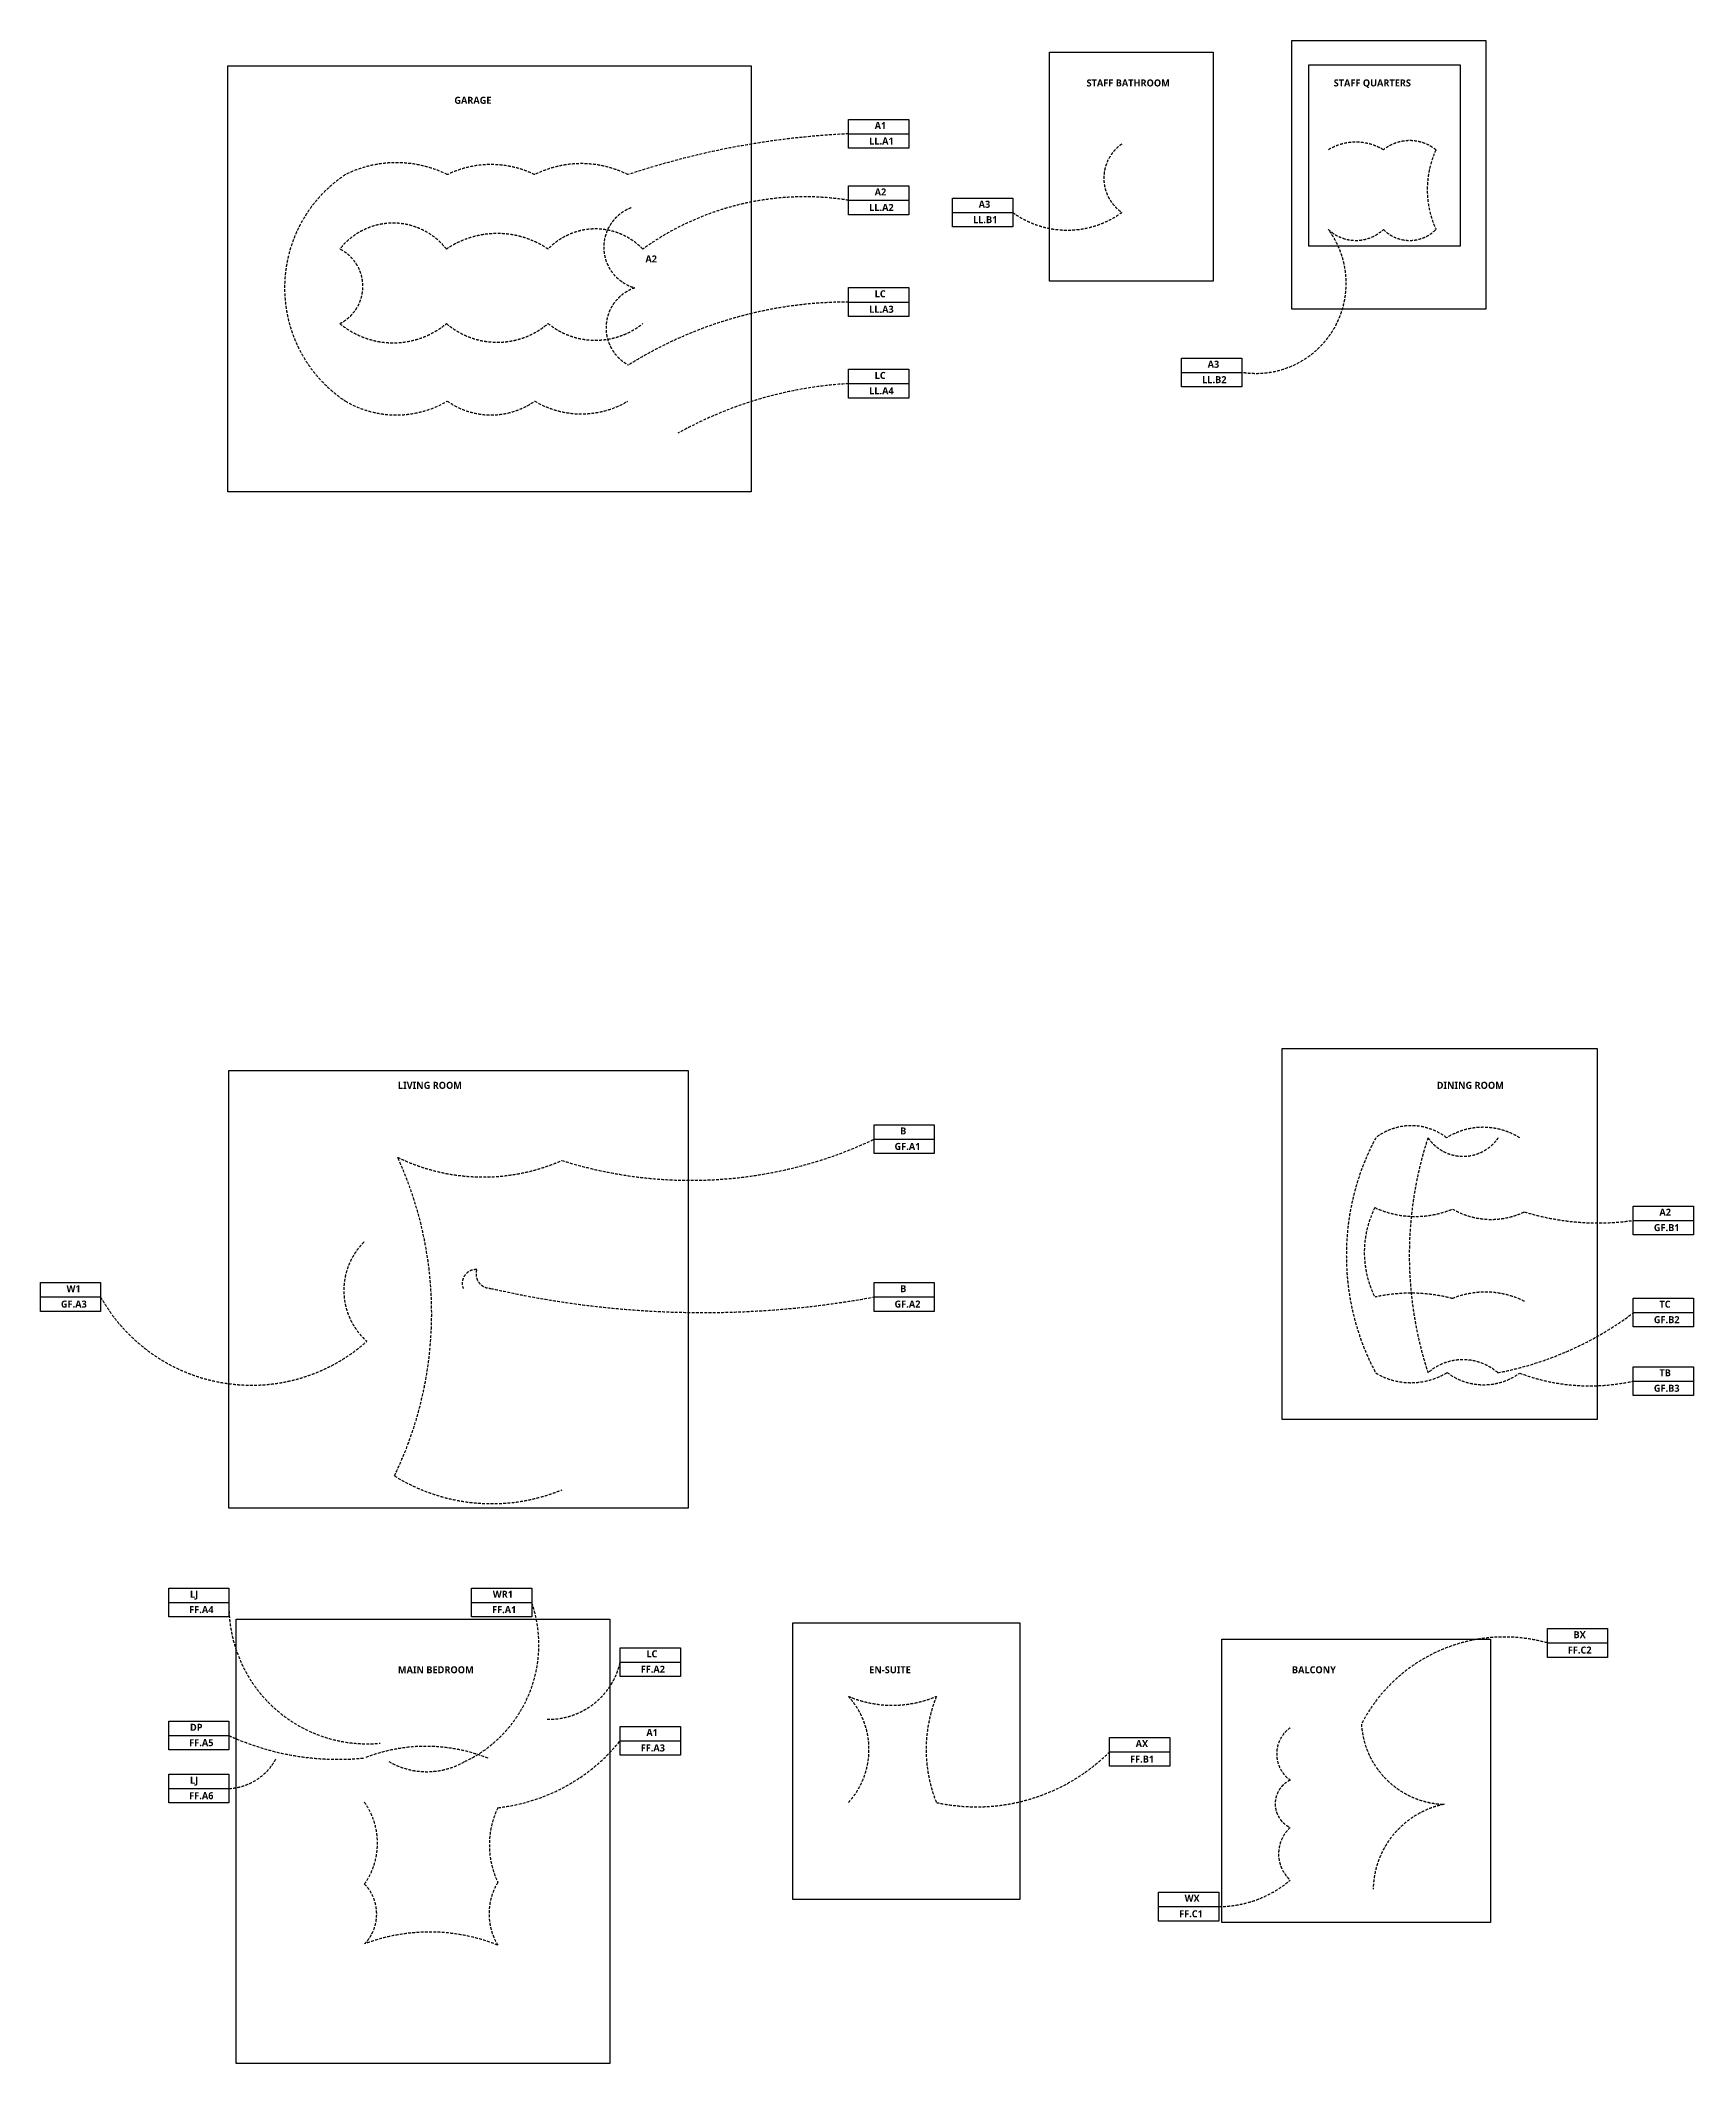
# Model space of a CAD drawing. Header units: millimetres. Extents: x 64505 to 100090, y -15201 to 6358.
# Drawn here: x 64505 to 82120, y -15201 to 6358 of the extents above; entities that cross this region are included whole.
import ezdxf

# ---------------------------------------------------------------- set-up
doc = ezdxf.new("R2010")
doc.units = ezdxf.units.MM
doc.linetypes.add('ACAD_ISO02W100', pattern=[15, 12, -3])
doc.linetypes.add('Dash - Tight', pattern=[4.5, 3, -1.5])
doc.layers.add('0-CountArea', color=152, linetype='Continuous', plot=False)
for name, color, linetype in [('A-LABEL-FF', 7, 'ACAD_ISO02W100'), ('A-LABEL-GF', 7, 'ACAD_ISO02W100'), ('A-LABEL-LGF', 7, 'ACAD_ISO02W100')]:
    doc.layers.add(name, color=color, linetype=linetype)
doc.layers.add('E-LUM-CIRC', color=5, linetype='Dash - Tight', lineweight=30)
doc.styles.add('1-1', font='Yu Gothic UI Semibold.ttf', dxfattribs={"height": 1.5})

msp = doc.modelspace()

# ---------------------------------------------------------------- linework, layer by layer
at = {"layer": '0-CountArea', "ltscale": 10}
for points in [[(77840, 6358), (79906, 6358), (79906, 3495), (77840, 3495)], [(66501, 6086), (72078, 6086), (72078, 1548), (66501, 1548)], [(75256, 6233), (77001, 6233), (77001, 3793), (75256, 3793)], [(78020, 6100), (79633, 6100), (79633, 4165), (78020, 4165)], [(77735, -4385), (81093, -4385), (81093, -8338), (77735, -8338)], [(66513, -4620), (71405, -4620), (71405, -9282), (66513, -9282)], [(66589, -10464), (70573, -10464), (70573, -15201), (66589, -15201)], [(72523, -10505), (74940, -10505), (74940, -13452), (72523, -13452)], [(77092, -10678), (79957, -10678), (79957, -13697), (77092, -13697)]]:
    msp.add_lwpolyline(points, close=True, dxfattribs=at)
at = {"layer": 'E-LUM-CIRC', "linetype": 'ByBlock', "ltscale": 10}
for p, q in [((73116, 5363), (73757, 5363)), ((73116, 4655), (73757, 4655)), ((74224, 4525), (74865, 4525)), ((73116, 3570), (73757, 3570)), ((76664, 2820), (77305, 2820)), ((73116, 2701), (73757, 2701)), ((73388, -5351), (74029, -5351)), ((81478, -6216), (82120, -6216)), ((64505, -7032), (65146, -7032)), ((73388, -7032), (74029, -7032)), ((81478, -7197), (82120, -7197)), ((81478, -7928), (82120, -7928)), ((65872, -10287), (66513, -10287)), ((69098, -10287), (69740, -10287)), ((80562, -10718), (81203, -10718)), ((70683, -10922), (71324, -10922)), ((65872, -11705), (66513, -11705)), ((70683, -11761), (71324, -11761)), ((75897, -11880), (76538, -11880)), ((65872, -12270), (66513, -12270)), ((76419, -13528), (77061, -13528))]:
    msp.add_line(p, q, dxfattribs=at)
for points in [[(73116, 5517), (73757, 5517), (73757, 5210), (73116, 5210)], [(73116, 4809), (73757, 4809), (73757, 4501), (73116, 4501)], [(74224, 4678), (74865, 4678), (74865, 4371), (74224, 4371)], [(73116, 3724), (73757, 3724), (73757, 3417), (73116, 3417)], [(73116, 2854), (73757, 2854), (73757, 2547), (73116, 2547)], [(76664, 2973), (77305, 2973), (77305, 2666), (76664, 2666)], [(73388, -5197), (74029, -5197), (74029, -5504), (73388, -5504)], [(81478, -6063), (82120, -6063), (82120, -6370), (81478, -6370)], [(64505, -6878), (65146, -6878), (65146, -7185), (64505, -7185)], [(73388, -6878), (74029, -6878), (74029, -7185), (73388, -7185)], [(81478, -7044), (82120, -7044), (82120, -7351), (81478, -7351)], [(81478, -7775), (82120, -7775), (82120, -8082), (81478, -8082)], [(65872, -10134), (66513, -10134), (66513, -10441), (65872, -10441)], [(69098, -10134), (69740, -10134), (69740, -10441), (69098, -10441)], [(70683, -10769), (71324, -10769), (71324, -11076), (70683, -11076)], [(80562, -10565), (81203, -10565), (81203, -10872), (80562, -10872)], [(65872, -11552), (66513, -11552), (66513, -11859), (65872, -11859)], [(70683, -11608), (71324, -11608), (71324, -11915), (70683, -11915)], [(75897, -11726), (76538, -11726), (76538, -12033), (75897, -12033)], [(65872, -12117), (66513, -12117), (66513, -12424), (65872, -12424)], [(76419, -13375), (77061, -13375), (77061, -13682), (76419, -13682)]]:
    msp.add_lwpolyline(points, close=True, dxfattribs=at)
at = {"layer": 'E-LUM-CIRC', "ltscale": 10}
for points in [[(70765, 2515, -0.273801), (69771, 2515, -0.317024), (68840, 2515, -0.271734), (67754, 2515, -0.536823), (67754, 4928, -0.234893), (68840, 4928, -0.23149), (69771, 4928, -0.236266), (70765, 4928, -0.069039), (73116, 5363)], [(76028, 5255, 0.526484), (76028, 4525, -0.323635), (74865, 4525)], [(78228, 5193, -0.276986), (78815, 5193, -0.349101), (79375, 5193, 0.218678), (79375, 4344, -0.416548), (78815, 4344, -0.397811), (78228, 4344, -0.666318), (77325, 2820)], [(70923, 3341, -0.3514), (69914, 3341, -0.367371), (68831, 3341, -0.360728), (67695, 3341, 0.618068), (67695, 4135, -0.487128), (68831, 4135, -0.306162), (69914, 4135, -0.425513), (70923, 4135, -0.198341), (73116, 4655)], [(70800, 4575, 0.730335), (70839, 3722, 0.658981), (70770, 2899, -0.141052), (73116, 3570)], [(71298, 2172, -0.113921), (73116, 2701)], [(70063, -9086, -0.241449), (68277, -8938, 0.223549), (68311, -5544, 0.219477), (70061, -5577, 0.188873), (73388, -5351)], [(80267, -5335, 0.285047), (79488, -5335, 0.340714), (78734, -5335, 0.250541), (78734, -7843, 0.2766), (79494, -7837, 0.329434), (80267, -7843, 0.146056), (81478, -7928)], [(80039, -5335, -0.528632), (79290, -5335, 0.159287), (79290, -7839, -0.37331), (80034, -7839, 0.114656), (81478, -7201)], [(80317, -7078, 0.215847), (79551, -7048, 0.117947), (78724, -7033, -0.23648), (78724, -6080, 0.208141), (79551, -6095, 0.246224), (80317, -6125, 0.11049), (81478, -6216)], [(67954, -6446, 0.436373), (67983, -7504, -0.478608), (65146, -7032)], [(69010, -6940, -0.548185), (69153, -6740, 0.509315), (69304, -6940, 0.102389), (73388, -7032)], [(68123, -11787, -0.449038), (66513, -10287)], [(68218, -11983, 0.265818), (69026, -11983, 0.382842), (69740, -10287)], [(78706, -13342, -0.351252), (79462, -12438, -0.388554), (78581, -11583, -0.355175), (80562, -10718)], [(69903, -11532, 0.357421), (70683, -10922)], [(73114, -12419, 0.388177), (73114, -11288, 0.201353), (74052, -11288, 0.194262), (74052, -12419, 0.254619), (75897, -11880)], [(77823, -11622, 0.521252), (77823, -12180, 0.638117), (77823, -12686, 0.446755), (77823, -13246, -0.176696), (77061, -13528)], [(69275, -11948, 0.190956), (67960, -11944, -0.13406), (66513, -11705)], [(67958, -12417, -0.316988), (67958, -13288, -0.406329), (67958, -13926, -0.187351), (69379, -13939, -0.281994), (69379, -13270, -0.228266), (69379, -12474, 0.19746), (70683, -11761)], [(67017, -11949, -0.26465), (66513, -12270)]]:
    msp.add_lwpolyline(points, format="xyb", dxfattribs=at)

# ---------------------------------------------------------------- texts
at = {"layer": 'A-LABEL-FF', "ltscale": 10, "char_height": 75, "width": 964.73, "attachment_point": 1, "style": '1-1'}
for s, insert in [('MAIN BEDROOM', (68314, -10967)), ('EN-SUITE', (73336, -10967)), ('BALCONY', (77840, -10967))]:
    msp.add_mtext(s, dxfattribs=dict(at, insert=insert))
at = {"layer": 'A-LABEL-GF', "ltscale": 10, "char_height": 75, "width": 964.73, "attachment_point": 1, "style": '1-1'}
for s, insert in [('LIVING ROOM', (68314, -4739)), ('DINING{\\fYu Gothic UI Semibold|b1|i0|c128|p34; ROOM}', (79383, -4739))]:
    msp.add_mtext(s, dxfattribs=dict(at, insert=insert))
at = {"layer": 'A-LABEL-LGF', "ltscale": 10, "char_height": 75, "width": 964.73, "attachment_point": 1, "style": '1-1'}
for s, insert in [('{\\fYu Gothic UI Semibold|b1|i0|c128|p34;STAFF} BATHROOM', (75652, 5943)), ('STAFF QUARTERS', (78285, 5943)), ('GARAGE', (68915, 5758)), ('{\\fYu Gothic UI Semibold|b1|i0|c128|p34;A}2', (70951, 4067))]:
    msp.add_mtext(s, dxfattribs=dict(at, insert=insert))
at = {"layer": 'E-LUM-CIRC', "color": 18, "ltscale": 10, "true_color": 0x000000, "char_height": 75, "width": 964.73, "attachment_point": 1, "style": '1-1'}
for s, insert in [('A1', (73394, 5489)), ('LL.A1', (73335, 5324)), ('{\\fYu Gothic UI Semibold|b1|i0|c128|p34;A}2', (73394, 4781)), ('{\\fYu Gothic UI Semibold|b1|i0|c128|p34;LL.A}2', (73335, 4616)), ('{\\fYu Gothic UI Semibold|b1|i0|c128|p34;A}3', (74502, 4650)), ('{\\fYu Gothic UI Semibold|b1|i0|c128|p34;LL.}B1', (74442, 4486)), ('LC', (73394, 3696)), ('{\\fYu Gothic UI Semibold|b1|i0|c128|p34;LL.A}3', (73335, 3531)), ('LC', (73394, 2826)), ('{\\fYu Gothic UI Semibold|b1|i0|c128|p34;A}3', (76942, 2945)), ('{\\fYu Gothic UI Semibold|b1|i0|c128|p34;LL.A}4', (73335, 2662)), ('{\\fYu Gothic UI Semibold|b1|i0|c128|p34;LL.B}2', (76883, 2781)), ('GF{\\fYu Gothic UI Semibold|b1|i0|c128|p34;.A}1', (73606, -5390)), ('B', (73665, -5225)), ('A2', (81756, -6091)), ('{\\fYu Gothic UI Semibold|b1|i0|c128|p34;GF.}B1', (81697, -6255)), ('{\\fYu Gothic UI Semibold|b1|i0|c128|p34;GF.A}3', (64723, -7070)), ('W1', (64783, -6906)), ('{\\fYu Gothic UI Semibold|b1|i0|c128|p34;GF.A}2', (73606, -7070)), ('B', (73665, -6906)), ('{\\fYu Gothic UI Semibold|b1|i0|c128|p34;T}C', (81756, -7071)), ('{\\fYu Gothic UI Semibold|b1|i0|c128|p34;GF.}B2', (81697, -7236)), ('{\\fYu Gothic UI Semibold|b1|i0|c128|p34;GF.B}3', (81697, -7967)), ('TB', (81756, -7802)), ('{\\fYu Gothic UI Semibold|b1|i0|c128|p34;FF.A}4', (66090, -10326)), ('LJ', (66098, -10162)), ('WR1', (69325, -10162)), ('{\\fYu Gothic UI Semibold|b1|i0|c128|p34;FF.A}1', (69317, -10326)), ('{\\fYu Gothic UI Semibold|b1|i0|c128|p34;FF.C}2', (80780, -10757)), ('BX', (80840, -10593)), ('{\\fYu Gothic UI Semibold|b1|i0|c128|p34;FF.A}2', (70901, -10961)), ('LC', (70961, -10797)), ('DP', (66098, -11580)), ('A1', (70961, -11636)), ('{\\fYu Gothic UI Semibold|b1|i0|c128|p34;FF.A}5', (66090, -11744)), ('{\\fYu Gothic UI Semibold|b1|i0|c128|p34;FF.A}3', (70901, -11800)), ('{\\fYu Gothic UI Semibold|b1|i0|c128|p34;A}X', (76175, -11754)), ('{\\fYu Gothic UI Semibold|b1|i0|c128|p34;FF.}B1', (76115, -11919)), ('LJ', (66098, -12144)), ('{\\fYu Gothic UI Semibold|b1|i0|c128|p34;FF.A}6', (66090, -12309)), ('{\\fYu Gothic UI Semibold|b1|i0|c128|p34;FF.}C1', (76638, -13567)), ('W{\\fYu Gothic UI Semibold|b1|i0|c128|p34;X}', (76697, -13402))]:
    msp.add_mtext(s, dxfattribs=dict(at, insert=insert))

doc.saveas('drawing.dxf')
